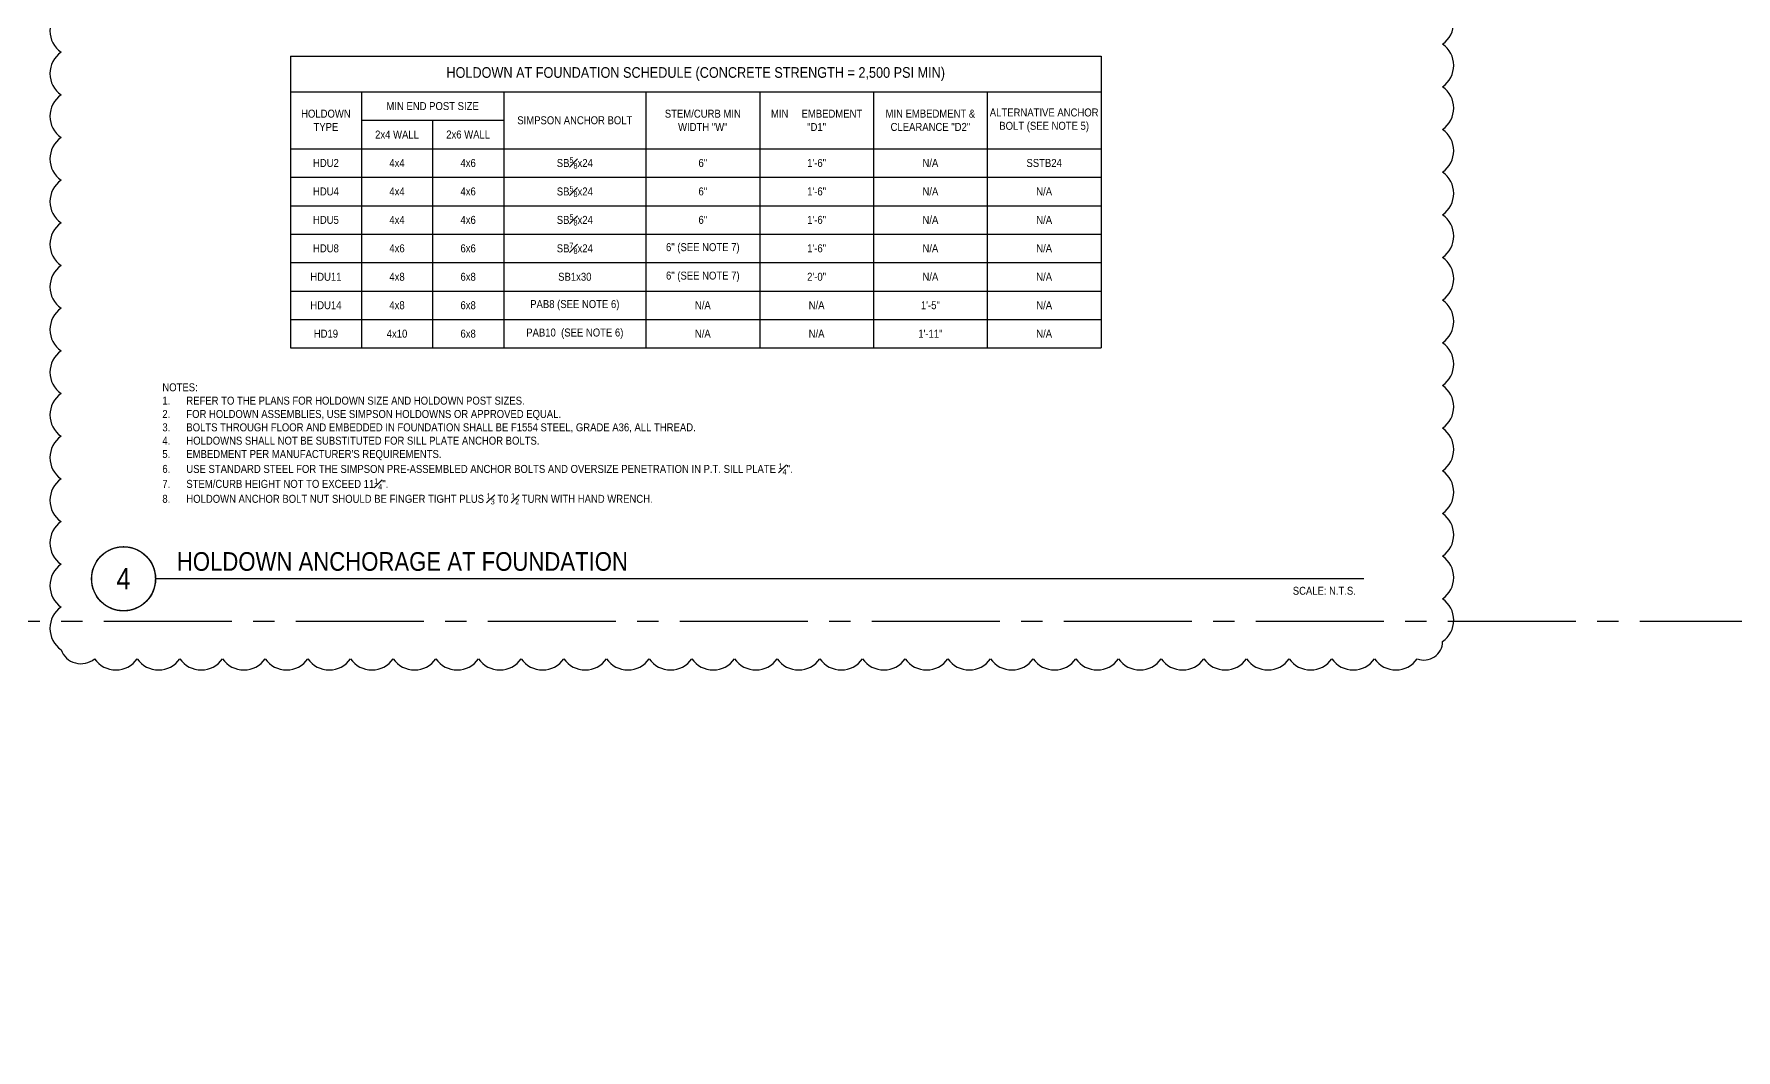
# Model space of a CAD drawing. Header units: inches. Extents: x -16404 to 14624, y -1591 to 16152.
# Drawn here: x 1682.7 to 1922, y 2339.8 to 2482.6 of the extents above; entities that cross this region are included whole.
import ezdxf
from ezdxf import colors
from ezdxf.entities.mleader import LeaderData, LeaderLine
from ezdxf.enums import TextEntityAlignment as Align
from ezdxf.math import Vec2, Vec3

# ---------------------------------------------------------------- set-up
doc = ezdxf.new("R2010")
doc.units = ezdxf.units.IN
doc.header["$LTSCALE"] = 24
doc.header["$MEASUREMENT"] = 0
doc.linetypes.add('CENTER2', pattern=[1.125, 0.75, -0.125, 0.125, -0.125])
doc.layers.get('0').update_dxf_attribs({"linetype": 'CONTINUOUS'})
doc.layers.add('DESIGNER COMMENTS', color=221, linetype='CONTINUOUS', plot=False)
doc.layers.add('S-ANNO-GRID-NONPLOT', color=251, linetype='CONTINUOUS', plot=False)
doc.layers.add('S-ANNO-NOTE', color=4, linetype='CONTINUOUS')
doc.styles.add('Arial', font='arial.ttf', dxfattribs={"width": 0.85})

# ---------------------------------------------------------------- blocks, each defined once
blk = doc.blocks.new('_Open90')
at = {"color": 0, "linetype": 'ByBlock', "lineweight": -2}
for p, q in [((-0.5, 0.5), (0, 0)), ((0, 0), (-1, 0)), ((0, 0), (-0.5, -0.5))]:
    blk.add_line(p, q, dxfattribs=at)
blk = doc.blocks.new('*T2702')
at = {"layer": 'S-ANNO-NOTE', "color": 6, "lineweight": -2, "transparency": 16777216}
for p, q in [((0, 0), (114, 0)), ((0, 0), (0, -41)), ((114, 0), (114, -41)), ((0, -5), (114, -5)), ((0, -41), (114, -41))]:
    blk.add_line(p, q, dxfattribs=at)
at = {"layer": 'S-ANNO-NOTE', "color": 2, "lineweight": -2, "transparency": 16777216}
for p, q in [((10, -5), (10, -41)), ((30, -5), (30, -41)), ((50, -5), (50, -41)), ((66, -5), (66, -41)), ((82, -5), (82, -41)), ((98, -5), (98, -41)), ((10, -9), (30, -9)), ((20, -9), (20, -41)), ((0, -13), (114, -13)), ((0, -17), (114, -17)), ((0, -21), (114, -21)), ((0, -25), (114, -25)), ((0, -29), (114, -29)), ((0, -33), (114, -33)), ((0, -37), (114, -37))]:
    blk.add_line(p, q, dxfattribs=at)
at = {"layer": 'S-ANNO-NOTE', "color": 4, "transparency": 16777216, "attachment_point": 5, "style": 'Arial'}
for s, insert, char_height, width in [('{\\C256;HOLDOWN AT FOUNDATION SCHEDULE (\\A1;CONCRETE STRENGTH = 2,500 PSI MIN)}', (57, -2.5), 1.5, 113.2487), ('{\\C256;MIN END POST SIZE}', (20, -7), 1.125, 19.2487), ('{\\C256;HOLDOWN TYPE}', (5, -9), 1.125, 9.2487), ('{\\C256;SIMPSON ANCHOR BOLT}', (40, -9), 1.125, 19.2487), ('STEM/CURB MIN WIDTH "W"', (58, -9), 1.125, 15.2487), ('{\\C256;MIN     EMBEDMENT\\P"D1"}', (74, -9), 1.125, 15.2487), ('{\\C256;MIN EMBEDMENT & CLEARANCE "D2"}', (90, -9), 1.125, 15.2487), ('{\\C256;ALTERNATIVE ANCHOR BOLT (SEE NOTE 5) }', (106, -9), 1.125, 15.2487), ('2x4 WALL', (15, -11), 1.125, 9.2487), ('2x6 WALL', (25, -11), 1.125, 9.2487), ('\\A1;{\\C4;SB\\H0.7x;\\S5#8;\\H1.4286x;x24}', (40, -15), 1.125, 19.2487), ('{\\C256;HDU2}', (5, -15), 1.125, 9.2487), ('{\\C256;4x4}', (15, -15), 1.125, 9.2487), ('4x6', (25, -15), 1.125, 9.2487), ('6"', (58, -15), 1.125, 15.2487), ('1\'-6"', (74, -15), 1.125, 15.2487), ('N/A', (90, -15), 1.125, 15.2487), ('\\A1;{\\C4;SSTB24}', (106, -15), 1.125, 15.2487), ('{\\C256;HDU4}', (5, -19), 1.125, 9.2487), ('{\\C256;4x4}', (15, -19), 1.125, 9.2487), ('4x6', (25, -19), 1.125, 9.2487), ('\\A1;{\\C4;SB\\H0.7x;\\S5#8;\\H1.4286x;x24}', (40, -19), 1.125, 19.2487), ('6"', (58, -19), 1.125, 15.2487), ('1\'-6"', (74, -19), 1.125, 15.2487), ('N/A', (90, -19), 1.125, 15.2487), ('\\A1;{\\C4;N/A}', (106, -19), 1.125, 15.2487), ('{\\C256;HDU5}', (5, -23), 1.125, 9.2487), ('{\\C256;4x4}', (15, -23), 1.125, 9.2487), ('4x6', (25, -23), 1.125, 9.2487), ('\\A1;{\\C4;SB\\H0.7x;\\S5#8;\\H1.4286x;x24}', (40, -23), 1.125, 19.2487), ('6"', (58, -23), 1.125, 15.2487), ('1\'-6"', (74, -23), 1.125, 15.2487), ('N/A', (90, -23), 1.125, 15.2487), ('\\A1;{\\C4;N/A}', (106, -23), 1.125, 15.2487), ('\\A1;{\\C4;SB\\H0.7x;\\S7#8;\\H1.4286x;x24}', (40, -27), 1.125, 19.2487), ('6" (SEE NOTE 7)', (58, -27), 1.125, 15.2487), ('{\\C256;HDU8}', (5, -27), 1.125, 9.2487), ('4x6', (15, -27), 1.125, 9.2487), ('6x6', (25, -27), 1.125, 9.2487), ('1\'-6"', (74, -27), 1.125, 15.2487), ('N/A', (90, -27), 1.125, 15.2487), ('N/A', (106, -27), 1.125, 15.2487), ('{\\C256;HDU11}', (5, -31), 1.125, 9.2487), ('{\\C256;4x8}', (15, -31), 1.125, 9.2487), ('6x8', (25, -31), 1.125, 9.2487), ('\\A1;SB1x30', (40, -31), 1.125, 19.2487), ('6" (SEE NOTE 7)', (58, -31), 1.125, 15.2487), ('2\'-0"', (74, -31), 1.125, 15.2487), ('N/A', (90, -31), 1.125, 15.2487), ('N/A', (106, -31), 1.125, 15.2487), ('{\\C256;HDU14}', (5, -35), 1.125, 9.2487), ('{\\C256;4x8}', (15, -35), 1.125, 9.2487), ('6x8', (25, -35), 1.125, 9.2487), ('\\A1;{\\C4;PAB8 (SEE NOTE 6)}', (40, -35), 1.125, 19.2487), ('N/A', (58, -35), 1.125, 15.2487), ('N/A', (74, -35), 1.125, 15.2487), ('1\'-5"', (90, -35), 1.125, 15.2487), ('N/A', (106, -35), 1.125, 15.2487), ('PAB10 {\\A1; (SEE NOTE 6)}', (40, -39), 1.125, 19.2487), ('HD19', (5, -39), 1.125, 9.2487), ('{\\C256;4x10}', (15, -39), 1.125, 9.2487), ('6x8', (25, -39), 1.125, 9.2487), ('N/A', (58, -39), 1.125, 15.2487), ('N/A', (74, -39), 1.125, 15.2487), ('1\'-11"', (90, -39), 1.125, 15.2487), ('N/A', (106, -39), 1.125, 15.2487)]:
    blk.add_mtext(s, dxfattribs=dict(at, insert=insert, char_height=char_height, width=width))
blk = doc.blocks.new('*U316')
at = {"const_width": 0.188}
for points in [[(-4.5, 0, -1), (4.5, 0, 3.732051)], [(-4.5, 0, 1), (4.5, 0, -3.732051)]]:
    blk.add_lwpolyline(points, format="xyb", dxfattribs=at)
blk.add_lwpolyline([(4.5, 0), (174.42, 0)], dxfattribs=at)
blk.add_circle((0, 0), 4.5)
at = {"style": 'Arial', "width": 0.85}
for tag, p in [('DWG_TITLE_1', (7.5, 6.19)), ('DWG_TITLE_2', (7.5, 2.44))]:
    blk.add_attdef(tag, text='', height=2.62, dxfattribs=at).set_placement(p, align=Align.MIDDLE_LEFT)
blk.add_attdef('#', text='', height=3, dxfattribs=at).set_placement((0, 0), align=Align.MIDDLE_CENTER)
blk.add_attdef('SCALE', text='', height=1.12, dxfattribs=at).set_placement((173.29, -1.12), align=Align.TOP_RIGHT)

msp = doc.modelspace()

# ---------------------------------------------------------------- linework, layer by layer
at = {"layer": 'DESIGNER COMMENTS'}
msp.add_lwpolyline([(1686.52282, 2486.03597, 0.52056705), (1686.52282, 2480.03597, 0.52056705), (1686.52282, 2474.03597, 0.52056705), (1686.52282, 2468.03597, 0.52056705), (1686.52282, 2462.03597, 0.52056705), (1686.52282, 2456.03597, 0.52056705), (1686.52282, 2450.03597, 0.52056705), (1686.52282, 2444.03597, 0.52056705), (1686.52282, 2438.03597, 0.52056705), (1686.52282, 2432.03597, 0.52056705), (1686.52282, 2426.03597, 0.52056705), (1686.52282, 2420.03597, 0.52056705), (1686.52282, 2414.03597, 0.52056705), (1686.52282, 2408.03597, 0.52056705), (1686.52282, 2402.03597, 0.52056705), (1686.52282, 2396.03597, 0.52056705), (1691.23489, 2394.74804, 0.52056705), (1697.23489, 2394.74804, 0.52056705), (1703.23489, 2394.74804, 0.52056705), (1709.23489, 2394.74804, 0.52056705), (1715.23489, 2394.74804, 0.52056705), (1721.23489, 2394.74804, 0.52056705), (1727.23489, 2394.74804, 0.52056705), (1733.23489, 2394.74804, 0.52056705), (1739.23489, 2394.74804, 0.52056705), (1745.23489, 2394.74804, 0.52056705), (1751.23489, 2394.74804, 0.52056705), (1757.23489, 2394.74804, 0.52056705), (1763.23489, 2394.74804, 0.52056705), (1769.23489, 2394.74804, 0.52056705), (1775.23489, 2394.74804, 0.52056705), (1781.23489, 2394.74804, 0.52056705), (1787.23489, 2394.74804, 0.52056705), (1793.23489, 2394.74804, 0.52056705), (1799.23489, 2394.74804, 0.52056705), (1805.23489, 2394.74804, 0.52056705), (1811.23489, 2394.74804, 0.52056705), (1817.23489, 2394.74804, 0.52056705), (1823.23489, 2394.74804, 0.52056705), (1829.23489, 2394.74804, 0.52056705), (1835.23489, 2394.74804, 0.52056705), (1841.23489, 2394.74804, 0.52056705), (1847.23489, 2394.74804, 0.52056705), (1853.23489, 2394.74804, 0.52056705), (1859.23489, 2394.74804, 0.52056705), (1865.23489, 2394.74804, 0.52056705), (1871.23489, 2394.74804, 0.52056705), (1877.23489, 2394.74804, 0.52056705), (1880.80105, 2397.18188, 0.52056705), (1880.80105, 2403.18188, 0.52056705), (1880.80105, 2409.18188, 0.52056705), (1880.80105, 2415.18188, 0.52056705), (1880.80105, 2421.18188, 0.52056705), (1880.80105, 2427.18188, 0.52056705), (1880.80105, 2433.18188, 0.52056705), (1880.80105, 2439.18188, 0.52056705), (1880.80105, 2445.18188, 0.52056705), (1880.80105, 2451.18188, 0.52056705), (1880.80105, 2457.18188, 0.52056705), (1880.80105, 2463.18188, 0.52056705), (1880.80105, 2469.18188, 0.52056705), (1880.80105, 2475.18188, 0.52056705), (1880.80105, 2481.18188, 0.52056705), (1880.80105, 2487.18188, 0.52056705)], format="xyb", dxfattribs=at)
at = {"layer": 'S-ANNO-GRID-NONPLOT', "linetype": 'CENTER2'}
msp.add_line((3519.53048, 2400), (0, 2400), dxfattribs=at)

# ---------------------------------------------------------------- block references
msp.add_blockref('*T2702', (1718.77091, 2479.45907))
at = {"layer": 'S-ANNO-NOTE'}
msp.add_blockref('*U316', (1695.31181, 2406), dxfattribs=at).add_auto_attribs({'#': '4', 'DWG_TITLE_2': 'HOLDOWN ANCHORAGE AT FOUNDATION', 'SCALE': 'SCALE: N.T.S.'})

# ---------------------------------------------------------------- texts
at = {"layer": 'S-ANNO-NOTE', "insert": (1700.77091, 2416.45907), "char_height": 1.125, "width": 100.728887, "attachment_point": 7, "style": 'Arial'}
msp.add_mtext('NOTES:\\P\\pi-3.375,l3.375,t3.375;{\\A1;1.^IREFER TO THE PLANS FOR HOLDOWN SIZE AND HOLDOWN POST SIZES.\\P2.^IFOR HOLDOWN ASSEMBLIES, USE SIMPSON HOLDOWNS OR APPROVED EQUAL.\\P3.^IBOLTS THROUGH FLOOR AND EMBEDDED IN FOUNDATION SHALL BE F1554 STEEL, GRADE A36, ALL THREAD.\\P4.^IHOLDOWNS SHALL NOT BE SUBSTITUTED FOR SILL PLATE ANCHOR BOLTS.\\P5.^IEMBEDMENT PER MANUFACTURER\'S REQUIREMENTS.\\P6.^IUSE STANDARD STEEL FOR THE SIMPSON PRE-ASSEMBLED ANCHOR BOLTS AND OVERSIZE PENETRATION IN P.T. SILL PLATE \\H0.7x;\\S1#4;\\H1.42857x;".\\P7.^ISTEM/CURB HEIGHT NOT TO EXCEED 11\\H0.7x;\\S1#4;\\H1.42857x;".\\P8.^IHOLDOWN ANCHOR BOLT NUT SHOULD BE FINGER TIGHT PLUS \\H0.7x;\\S1#3;\\H1.42857x; T0 \\H0.7x;\\S1#2;\\H1.42857x; TURN WITH HAND WRENCH. }', dxfattribs=at)

# ---------------------------------------------------------------- leaders
at = {"layer": 'DESIGNER COMMENTS'}
ml = msp.add_multileader_mtext('Standard', dxfattribs=at)
ml.set_content('\\A1;{\\L\\C256;IMPORTANT DESIGNER NOTE:\\l IF YOUR LEDGER DOES NOT ALLOW FOR THE FULL DEPTH OF NAILS SPECIFIED IN THIS CHART.  USE THE CHART TO THE RIGHT AND APPLY ALLOWABLE LOAD REDUCTION FACTOR (REF. PG. 22 OF SIMPSON CATALOG C-C-2019)}', color=4, style='Arial')
ml.set_leader_properties(color=256)
ml.set_arrow_properties(name='OPEN90')
ml.build(insert=Vec2(0, 0))
ml.multileader.update_dxf_attribs({"dogleg_length": 0.36, "arrow_head_size": 5.25, "scale": 48})
ctx = ml.context
ctx.base_point, ctx.scale, ctx.char_height, ctx.arrow_head_size, ctx.landing_gap_size, ctx.plane_origin = Vec3(7749.57679, 7516.2281), 48, 6, 5.25, 4.32, Vec3(7940.50091, 7764.19966)
notes = []
notes.append((ctx, [(0, (0, 0, 0), (0, 0), (1, 0), 1, [])]))
ctx.mtext.insert, ctx.mtext.width, ctx.mtext.defined_height, ctx.mtext.flow_direction = Vec3(7753.89679, 7520.11009), 143.1324041, 28.50097, 5
ml = msp.add_multileader_mtext('Standard', dxfattribs=at)
ml.set_content('\\A1;{\\L\\C256;IMPORTANT DESIGNER NOTE:\\l IF YOUR LEDGER DOES NOT ALLOW FOR THE FULL DEPTH OF NAILS SPECIFIED IN THIS CHART.  USE THE CHART TO THE RIGHT AND APPLY ALLOWABLE LOAD REDUCTION FACTOR (REF. PG. 22 OF SIMPSON CATALOG C-C-2019)}', color=4, style='Arial')
ml.set_leader_properties(color=256)
ml.set_arrow_properties(name='OPEN90')
ml.build(insert=Vec2(0, 0))
ml.multileader.update_dxf_attribs({"dogleg_length": 0.36, "arrow_head_size": 5.25, "scale": 48})
ctx = ml.context
ctx.base_point, ctx.scale, ctx.char_height, ctx.arrow_head_size, ctx.landing_gap_size, ctx.plane_origin = Vec3(1680.51869, 7333.32569), 48, 6, 5.25, 4.32, Vec3(1871.4428, 7581.29725)
notes.append((ctx, [(0, (0, 0, 0), (0, 0), (1, 0), 1, [])]))
ctx.mtext.insert, ctx.mtext.width, ctx.mtext.defined_height, ctx.mtext.flow_direction = Vec3(1684.83869, 7337.20768), 143.1324041, 28.50097, 5
ml = msp.add_multileader_mtext('Standard', dxfattribs=at)
ml.set_content('\\A1;{\\L\\C256;DESIGNER NOTE:\\l THIS DETAIL ALTERNATIVE INCLUDES EQUIVALENT HDU & HDUE HOLDOWNS FOR PROJECTS WHERE BOTH ARE USED}', color=4, style='Arial')
ml.set_leader_properties(color=256)
ml.set_arrow_properties(name='OPEN90')
ml.build(insert=Vec2(0, 0))
ml.multileader.update_dxf_attribs({"dogleg_length": 0.36, "arrow_head_size": 5.25, "scale": 48})
ctx = ml.context
ctx.base_point, ctx.scale, ctx.char_height, ctx.arrow_head_size, ctx.landing_gap_size, ctx.plane_origin = Vec3(1698.96906, 2871.96546), 48, 6, 5.25, 4.32, Vec3(1889.89318, 3119.10619)
notes.append((ctx, [(0, (0, 0, 0), (0, 0), (1, 0), 1, [])]))
ctx.mtext.insert, ctx.mtext.width, ctx.mtext.defined_height, ctx.mtext.flow_direction = Vec3(1703.28906, 2875.01662), 152.2860168, 28.50097, 5
ml = msp.add_multileader_mtext('Standard', dxfattribs=at)
ml.set_content('\\A1;{\\L\\C256;DESIGNER NOTE:\\l REPLACE "HOLDOWN ANCHORAGE AT FOUNDATION" DETAIL WITH DETAIL BELOW IF HDU HOLDOWNS ARE USED INSTEAD OF HDUE HOLDOWNS}', color=4, style='Arial')
ml.set_leader_properties(color=256)
ml.set_arrow_properties(name='OPEN90')
ml.build(insert=Vec2(0, 0))
ml.multileader.update_dxf_attribs({"dogleg_length": 0.36, "arrow_head_size": 5.25, "scale": 48})
ctx = ml.context
ctx.base_point, ctx.scale, ctx.char_height, ctx.arrow_head_size, ctx.landing_gap_size, ctx.plane_origin = Vec3(1698.96906, 2624.11849), 48, 6, 5.25, 4.32, Vec3(1889.89318, 2871.25922)
notes.append((ctx, [(0, (0, 0, 0), (0, 0), (1, 0), 1, [])]))
ctx.mtext.insert, ctx.mtext.width, ctx.mtext.defined_height, ctx.mtext.flow_direction = Vec3(1703.28906, 2627.16965), 152.2860168, 28.50097, 5
for ctx, leaders in notes:
    for number, flags, end, landing, length, lines in leaders:
        leader = LeaderData()
        leader.index, (leader.has_last_leader_line, leader.has_dogleg_vector, leader.attachment_direction) = number, flags
        leader.last_leader_point, leader.dogleg_vector, leader.dogleg_length = Vec3(end), Vec3(landing), length
        for number, points, colour, breaks in lines:
            line = LeaderLine()
            line.index, line.vertices, line.color, line.breaks = number, Vec3.list(points), colors.encode_raw_color(colour), breaks
            leader.lines.append(line)
        ctx.leaders.append(leader)

doc.saveas('drawing.dxf')
